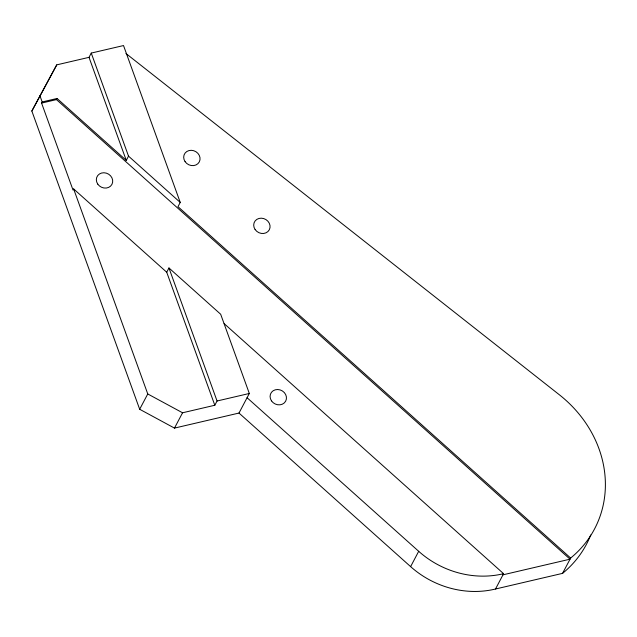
<?xml version="1.0" encoding="UTF-8"?>
<svg xmlns="http://www.w3.org/2000/svg" width="637" height="637" viewBox="0 0 637 637"><rect width="100%" height="100%" fill="white"/><g stroke="black" fill="none" stroke-linecap="round" stroke-linejoin="round"><path stroke-width="0.96" d="M31.85 111.053L56.749 64.863L89.013 57.338L91.258 53.078L123.522 45.553L180.239 202.423L177.994 206.675L570.641 558.044L562.559 573.364L495.506 589.01A87.595 77.833 27.8 0 1 410.618 566.627L238.994 413.055L174.474 428.104L139.678 409.272L31.85 111.053L56.749 64.863M73.629 188.926L147.76 393.953L182.556 412.784L214.812 405.251L166.719 272.23L73.629 188.926L73.024 190.057L41.58 103.083L42.177 101.944L39.932 95.733M41.58 103.083L56.478 99.603L57.075 98.472L126.277 160.397L128.523 156.137L91.258 53.078M166.719 272.23L168.956 267.97L220.673 314.248L249.322 393.475L238.994 413.055M139.678 409.272L147.76 393.953M174.474 428.104L182.556 412.784M214.812 405.251L217.058 400.999L168.956 267.97M410.618 566.627L418.692 551.308L247.076 397.727M495.506 589.01L503.588 573.682L224.144 323.62M42.177 101.944L57.075 98.472M217.058 400.999L249.322 393.475M502.991 574.821L570.043 559.175L56.478 99.603M125.959 53.5L559.35 394.773A117.526 104.436 27.8 0 1 570.641 558.044M128.523 156.137L180.239 202.423M89.013 57.338L126.277 160.397M590.73 534.976A117.526 104.436 27.8 0 1 562.559 573.364M503.588 573.682A87.595 77.833 27.8 0 1 418.692 551.308M97.748 184.101A8.392 7.461 27.8 0 0 111.905 184.419A8.392 7.461 27.8 0 0 103.927 172.754A8.392 7.461 27.8 0 0 97.748 184.101M271.489 400.864A8.392 7.461 27.8 0 0 285.655 401.183A8.392 7.461 27.8 0 0 277.676 389.518A8.392 7.461 27.8 0 0 271.489 400.864M185.088 161.647A8.392 7.461 27.8 0 0 199.254 161.965A8.392 7.461 27.8 0 0 191.267 150.308A8.392 7.461 27.8 0 0 185.088 161.647M255.111 229.527A8.392 7.461 27.8 0 0 269.268 229.846A8.392 7.461 27.8 0 0 261.289 218.18A8.392 7.461 27.8 0 0 255.111 229.527"/></g></svg>
